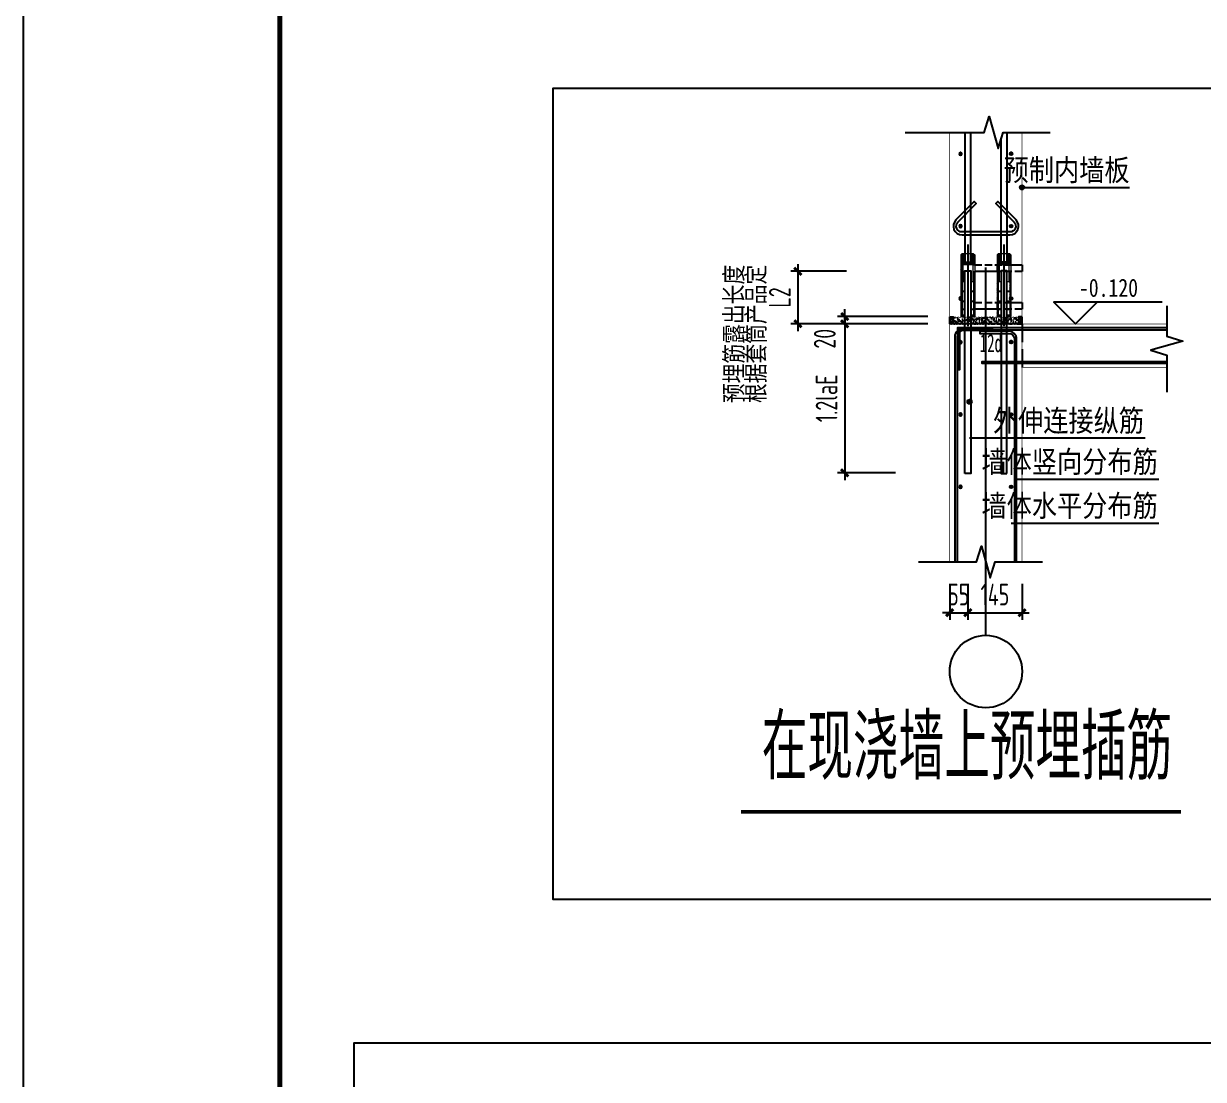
# Model space of a CAD drawing. Extents: x -85320 to 1679916, y -1321939 to 627.
# Drawn here: x 1203557 to 1219851, y -704868 to -690288 of the extents above; entities that cross this region are included whole.
import ezdxf
from ezdxf.enums import TextEntityAlignment as Align

# ---------------------------------------------------------------- set-up
doc = ezdxf.new("R2010")
doc.units = 0
doc.header["$LTSCALE"] = 1000
for name, pattern in [('CONTINOUS', [0]), ('DASH', [0.35, 0.25, -0.1]), ('Dashdot', [25.4, 12.7, -6.35, 0, -6.35])]:
    doc.linetypes.add(name, pattern=pattern)
for name, color, linetype, lineweight in [('0标准院-表格文字', 51, 'Continuous', 13), ('DIM', 3, 'Continuous', 0), ('S-DETL', 4, 'Continuous', 25), ('tab', 7, 'ByLayer', 18), ('灌浆套筒', 2, 'Continuous', 13)]:
    doc.layers.add(name, color=color, linetype=linetype, lineweight=lineweight)
for name, color, linetype in [('AXIS', 3, 'Continuous'), ('BORDER', 7, 'Continuous'), ('S-ANNO-AXIS', 4, 'CONTINOUS'), ('S-ANNO-IDEN-LEVL', 3, 'Continuous'), ('S-DETL-DOTE', 230, 'Dashdot'), ('S-DETL-HATC', 254, 'Continuous'), ('s-detl-rein', 6, 'Continuous'), ('S-DETL-TEXT', 7, 'Continuous'), ('S-SLAB-PRCO', 50, 'CONTINOUS'), ('S-TITLE', 7, 'Continuous'), ('S-WALL-PRCO', 30, 'Continuous'), ('TEXT', 7, 'Continuous'), ('WALL', 2, 'Continuous'), ('总说明下划线', 8, 'Continuous'), ('打印线框', 7, 'Continuous'), ('拉模', 7, 'Continuous')]:
    doc.layers.add(name, color=color, linetype=linetype)
doc.styles.add('0标准院仿宋0.8', font='', dxfattribs={"width": 0.8})
doc.styles.add('TSSD_Dimension', font='tssdeng.shx', dxfattribs={"width": 0.7, "bigfont": 'hztxt.shx'})
doc.styles.add('TSSD_Rein', font='Tssdeng.shx', dxfattribs={"width": 0.7, "bigfont": 'hztxt.shx'})
doc.styles.add('宋体', font='', dxfattribs={"width": 0.7})
doc.styles.get('0标准院仿宋0.8').set_extended_font_data('FangSong_GB2312')
doc.styles.get('宋体').set_extended_font_data('SimSun')
doc.dimstyles.new('TSSD_20_100', dxfattribs={"dimtxt": 300, "dimasz": 100, "dimexe": 100, "dimexo": 300, "dimgap": 100, "dimtad": 1, "dimdec": 0, "dimlfac": 0.2, "dimzin": 0, "dimdsep": 46, "dimtxsty": 'TSSD_Dimension', "dimblk": 'ARCHTICK', "dimblk1": 'ARCHTICK', "dimblk2": 'ARCHTICK', "dimcen": 0, "dimdle": 100, "dimclrt": 7, "dimadec": 0, "dimazin": 0, "dimtfac": 1, "dimtdec": 0, "dimtix": 1, "dimtmove": 2, "dimatfit": 3, "dimfxl": 1, "dimtolj": 1, "dimtzin": 0, "dimarcsym": 0})
pattern_1 = [(45, (656854.413, -722563.797), (-22.4506403, 22.4506403), []), (135, (656854.413, -722563.797), (-22.4506403, -22.4506403), [])]

# ---------------------------------------------------------------- blocks, each defined once
blk = doc.blocks.new('A$C7890171B')
at = {"layer": '灌浆套筒'}
h = blk.add_hatch(dxfattribs=at)
h.set_pattern_fill('ANSI31', color=256, scale=30, style=0)
h.set_pattern_definition([(45, (163213.352, 145486.6206), (-2.65165043, 2.65165043), [])])
edge = h.paths.add_edge_path()
edge.add_line((-14.5, 259.5), (-24, 259.5))
edge.add_line((-24, 259.5), (-28.5, 255))
edge.add_line((-28.5, 255), (-28.5, 0))
edge.add_line((-28.5, 0), (-27, -1.5))
edge.add_line((-27, -1.5), (-22.9, -1.5))
edge.add_line((-22.9, -1.5), (-21.4, 0))
edge.add_line((-21.4, 0), (-21.4, 4.5))
edge.add_line((-21.4, 4.5), (-22.1, 4.5))
edge.add_arc((-22.1, 6), 1.5, 180, 270, ccw=False)
edge.add_line((-23.6, 6), (-23.6, 25.5))
edge.add_arc((-22.1, 25.5), 1.5, 90, 180, ccw=False)
edge.add_line((-22.1, 27), (-21.4, 27))
edge.add_line((-21.4, 27), (-21.4, 30))
edge.add_line((-21.4, 30), (-22.1, 30))
edge.add_arc((-22.1, 31.5), 1.5, 180, 270, ccw=False)
edge.add_line((-23.6, 31.5), (-23.6, 58.5))
edge.add_arc((-22.1, 58.5), 1.5, 90, 180, ccw=False)
edge.add_line((-22.1, 60), (-21.4, 60))
edge.add_line((-21.4, 60), (-21.4, 63))
edge.add_line((-21.4, 63), (-22.1, 63))
edge.add_arc((-22.1, 64.5), 1.5, 180, 270, ccw=False)
edge.add_line((-23.6, 64.5), (-23.6, 100.5))
edge.add_arc((-22.1, 100.5), 1.5, 90, 180, ccw=False)
edge.add_line((-22.1, 102), (-21.4, 102))
edge.add_line((-21.4, 102), (-21.4, 105))
edge.add_line((-21.4, 105), (-22.1, 105))
edge.add_arc((-22.1, 106.5), 1.5, 180, 270, ccw=False)
edge.add_line((-23.6, 106.5), (-23.6, 141))
edge.add_arc((-22.1, 141), 1.5, 90, 180, ccw=False)
edge.add_line((-22.1, 142.5), (-20.2, 142.5))
edge.add_line((-20.2, 142.5), (-20.2, 215.1))
edge.add_line((-20.2, 215.1), (-11.7, 219))
edge.add_line((-11.7, 219), (-11.7, 225))
edge.add_line((-11.7, 225), (-14.5, 225))
edge.add_line((-14.5, 225), (-14.5, 259.5))
h.paths.add_polyline_path([(28.5, 255), (24, 259.5), (14.5, 259.5), (14.5, 225), (11.7, 225), (11.7, 219), (20.3, 215.1), (20.3, 213), (28.5, 213)])
edge = h.paths.add_edge_path()
edge.add_line((28.5, 186), (20.3, 186))
edge.add_line((20.3, 186), (20.3, 142.5))
edge.add_line((20.3, 142.5), (22.1, 142.5))
edge.add_arc((22.1, 141), 1.5, 0, 90, ccw=False)
edge.add_line((23.6, 141), (23.6, 106.5))
edge.add_arc((22.1, 106.5), 1.5, 270, 360, ccw=False)
edge.add_line((22.1, 105), (21.4, 105))
edge.add_line((21.4, 105), (21.4, 102))
edge.add_line((21.4, 102), (22.1, 102))
edge.add_arc((22.1, 100.5), 1.5, 0, 90, ccw=False)
edge.add_line((23.6, 100.5), (23.6, 64.5))
edge.add_arc((22.1, 64.5), 1.5, 270, 360, ccw=False)
edge.add_line((22.1, 63), (21.4, 63))
edge.add_line((21.4, 63), (21.4, 60))
edge.add_line((21.4, 60), (22.1, 60))
edge.add_arc((22.1, 58.5), 1.5, 0, 90, ccw=False)
edge.add_line((23.6, 58.5), (23.6, 57))
edge.add_line((23.6, 57), (28.5, 57))
edge.add_line((28.5, 57), (28.5, 186))
edge = h.paths.add_edge_path()
edge.add_line((28.5, 30), (22.1, 30))
edge.add_line((22.1, 30), (21.4, 30))
edge.add_line((21.4, 30), (21.4, 27))
edge.add_line((21.4, 27), (22.1, 27))
edge.add_arc((22.1, 25.5), 1.5, 0, 90, ccw=False)
edge.add_line((23.6, 25.5), (23.6, 6))
edge.add_arc((22.1, 6), 1.5, 270, 360, ccw=False)
edge.add_line((22.1, 4.5), (21.4, 4.5))
edge.add_line((21.4, 4.5), (21.4, 0))
edge.add_line((21.4, 0), (22.9, -1.5))
edge.add_line((22.9, -1.5), (27, -1.5))
edge.add_line((27, -1.5), (28.5, 0))
edge.add_line((28.5, 0), (28.5, 30))
at = {"layer": 'AXIS', "color": 12}
blk.add_line((0, 297), (0, -40.5), dxfattribs=at)
at = {"layer": '灌浆套筒'}
for p, q in [((-24, 259.5), (-28.5, 255)), ((-28.5, 255), (-28.5, 0)), ((24, 259.5), (-24, 259.5)), ((-14.5, 259.5), (-14.5, 225)), ((14.5, 259.5), (14.5, 225)), ((24, 259.5), (28.5, 255)), ((28.5, 255), (28.5, 0)), ((-11.7, 219), (-20.2, 215.1)), ((-20.2, 215.1), (-20.2, 142.5)), ((-20.2, 215.1), (20.3, 215.1)), ((14.5, 225), (-14.5, 225)), ((-11.7, 225), (-11.7, 219)), ((11.7, 219), (-11.7, 219)), ((11.7, 225), (11.7, 219)), ((11.7, 219), (20.3, 215.1)), ((20.3, 215.1), (20.3, 142.5)), ((20.3, 213), (28.5, 213)), ((20.3, 186), (28.5, 186)), ((-23.6, 141), (-23.6, 106.5)), ((-23.6, 100.5), (-23.6, 64.5)), ((-12, 142.5), (-22.1, 142.5)), ((-12, 105), (-22.1, 105)), ((-12, 102), (-22.1, 102)), ((-21.4, 102), (-21.4, 105)), ((22.1, 142.5), (12, 142.5)), ((22.1, 105), (12, 105)), ((22.1, 102), (12, 102)), ((21.4, 102), (21.4, 105)), ((23.6, 141), (23.6, 106.5)), ((23.6, 100.5), (23.6, 64.5)), ((-23.6, 58.5), (-23.6, 31.5)), ((-12, 63), (-22.1, 63)), ((-12, 60), (-22.1, 60)), ((-21.4, 60), (-21.4, 63)), ((22.1, 63), (12, 63)), ((22.1, 60), (12, 60)), ((21.4, 60), (21.4, 63)), ((23.6, 58.5), (23.6, 31.5)), ((23.6, 57), (28.5, 57)), ((-28.5, 0), (-27, -1.5)), ((-23.6, 25.5), (-23.6, 6)), ((-21.4, 0), (-22.9, -1.5)), ((-12, 30), (-22.1, 30)), ((-12, 27), (-22.1, 27)), ((-12, 4.5), (-22.1, 4.5)), ((-21.4, 27), (-21.4, 30)), ((-21.4, 4.5), (-21.4, 0)), ((-12, 0), (-21.4, 0)), ((22.1, 30), (12, 30)), ((22.1, 27), (12, 27)), ((22.1, 4.5), (12, 4.5)), ((21.4, 0), (12, 0)), ((21.4, 27), (21.4, 30)), ((22.1, 30), (21.4, 30)), ((21.4, 30), (28.5, 30)), ((21.4, 4.5), (21.4, 0)), ((21.4, 0), (22.9, -1.5)), ((23.6, 25.5), (23.6, 6)), ((27, -1.5), (28.5, 0)), ((-22.9, -1.5), (-27, -1.5)), ((27, -1.5), (22.9, -1.5))]:
    blk.add_line(p, q, dxfattribs=at)
at = {"layer": '灌浆套筒', "color": 7}
for p, q in [((-12.6, 259.5), (-12.6, 225)), ((12.6, 259.5), (12.6, 225))]:
    blk.add_line(p, q, dxfattribs=at)
at = {"layer": '灌浆套筒'}
for centre, start, end in [((-22.1, 141), 90, 180), ((-22.1, 106.5), 180, 270), ((-22.1, 100.5), 90, 180), ((22.1, 141), 0, 90), ((22.1, 106.5), 270, 0), ((22.1, 100.5), 0, 90), ((-22.1, 64.5), 180, 270), ((-22.1, 58.5), 90, 180), ((22.1, 64.5), 270, 0), ((22.1, 58.5), 0, 90), ((-22.1, 31.5), 180, 270), ((-22.1, 25.5), 90, 180), ((-22.1, 6), 180, 270), ((22.1, 31.5), 270, 0), ((22.1, 25.5), 0, 90), ((22.1, 6), 270, 0)]:
    blk.add_arc(centre, 1.5, start, end, dxfattribs=at)
blk = doc.blocks.new('A$C3BA611E0')
at = {"layer": 'tab', "color": 12}
blk.add_blockref('A$C7890171B', (0, 0), dxfattribs=at)
blk = doc.blocks.new('A$C0DCF6912')
at = {"layer": 'S-DETL', "linetype": 'DASH', "ltscale": 0.2}
for points in [[(47.5, -77.5), (375, -77.5), (375, -122.5), (47.5, -122.5)], [(47.5, -337.5), (375, -337.5), (375, -382.5), (47.5, -382.5)]]:
    blk.add_lwpolyline(points, dxfattribs=at)
at = {"layer": 'S-DETL', "color": 7, "xscale": 1.666666666666667, "yscale": 1.666666666666667, "zscale": 1.666666666666667}
blk.add_blockref('A$C3BA611E0', (0, -432.5), dxfattribs=at)
blk = doc.blocks.new('A$C28825C3F')
at = {"layer": 'S-DETL', "linetype": 'DASH', "ltscale": 0.2}
for points in [[(-327.5, 357.5), (-172.5, 357.5), (-172.5, 312.5), (-327.5, 312.5)], [(-77.5, 357.5), (0, 357.5), (0, 312.5), (-77.5, 312.5)], [(-327.5, 97.5), (-172.5, 97.5), (-172.5, 52.5), (-327.5, 52.5)], [(-77.5, 97.5), (0, 97.5), (0, 52.5), (-77.5, 52.5)]]:
    blk.add_lwpolyline(points, dxfattribs=at)
at = {"layer": 'S-DETL', "color": 7, "xscale": 1.666666666666667, "yscale": 1.666666666666667, "zscale": 1.666666666666667}
for p in [(-375, 2.5), (-125, 2.5)]:
    blk.add_blockref('A$C3BA611E0', p, dxfattribs=at)
blk = doc.blocks.new('_ArchTick')
at = {"color": 0, "linetype": 'ByBlock', "const_width": 0.4}
blk.add_lwpolyline([(-0.5, -0.5), (0.5, 0.5)], dxfattribs=at)
blk = doc.blocks.new('*D2931')
at = {"layer": 'Defpoints', "color": 0, "transparency": 16777216}
for p in [(1215222, -693709), (1214251, -694434), (1215222, -694434)]:
    blk.add_point(p, dxfattribs=at)
at = {"layer": 'DIM', "color": 0, "lineweight": -2, "transparency": 16777216}
for p, q in [((1214251, -693609), (1214251, -694534)), ((1214922, -693709), (1214151, -693709)), ((1214922, -694434), (1214151, -694434))]:
    blk.add_line(p, q, dxfattribs=at)
at = {"layer": 'DIM', "color": 0, "lineweight": -2, "transparency": 16777216, "xscale": 100, "yscale": 100, "zscale": 100}
for p, rotation in [((1214251, -693709), 90), ((1214251, -694434), 270)]:
    blk.add_blockref('_ArchTick', p, dxfattribs=dict(at, rotation=rotation))
at = {"layer": 'DIM', "color": 7, "transparency": 16777216, "insert": (1214001, -694071), "char_height": 300, "attachment_point": 5, "rotation": 90, "style": 'TSSD_Dimension'}
blk.add_mtext('\\A1;L2', dxfattribs=at)
blk = doc.blocks.new('A$C63F51810')
at = {"layer": 's-detl-rein'}
h = blk.add_hatch(color=1, dxfattribs=at)
edge = h.paths.add_edge_path()
edge.add_arc((0, 0), 35, 0, 360)
at = {"layer": 's-detl-rein', "color": 4, "ltscale": 0.2}
blk.add_circle((0, 0), 35, dxfattribs=at)
blk = doc.blocks.new('*D2932')
at = {"layer": 'Defpoints', "color": 0, "transparency": 16777216}
for p in [(1216347, -694436), (1214897, -696491), (1215897, -696491)]:
    blk.add_point(p, dxfattribs=at)
at = {"layer": 'DIM', "color": 0, "lineweight": -2, "transparency": 16777216}
for p, q in [((1216047, -694436), (1214797, -694436)), ((1214897, -694336), (1214897, -696591)), ((1215597, -696491), (1214797, -696491))]:
    blk.add_line(p, q, dxfattribs=at)
at = {"layer": 'DIM', "color": 0, "lineweight": -2, "transparency": 16777216, "xscale": 100, "yscale": 100, "zscale": 100}
for p, rotation in [((1214897, -694436), 90), ((1214897, -696491), 270)]:
    blk.add_blockref('_ArchTick', p, dxfattribs=dict(at, rotation=rotation))
at = {"layer": 'DIM', "color": 7, "transparency": 16777216, "insert": (1214647, -695463), "char_height": 300, "attachment_point": 5, "rotation": 90, "style": 'TSSD_Dimension'}
blk.add_mtext('\\A1;1.2laE', dxfattribs=at)
blk = doc.blocks.new('A$C7C4453D7')
at = {"layer": 'S-DETL-TEXT'}
h = blk.add_hatch(color=256, dxfattribs=at)
edge = h.paths.add_edge_path()
edge.add_arc((0, 0), 30, 0, 360)
blk.add_circle((0, 0), 30, dxfattribs=at)
blk = doc.blocks.new('A$C48706EA4')
at = {"layer": 'S-ANNO-AXIS'}
blk.add_circle((0, 0), 500, dxfattribs=at)
at = {"layer": 'S-ANNO-AXIS', "style": '宋体', "width": 0.6}
blk.add_attdef('1-A', text='', height=600, dxfattribs=at).set_placement((0, 0), align=Align.MIDDLE)
blk = doc.blocks.new('*D2933')
at = {"layer": 'Defpoints', "color": 0, "transparency": 16777216}
for p in [(1216597, -697723), (1217347, -697723), (1217347, -698423)]:
    blk.add_point(p, dxfattribs=at)
at = {"layer": 'DIM', "color": 0, "lineweight": -2, "transparency": 16777216}
for p, q in [((1216597, -698023), (1216597, -698523)), ((1217347, -698023), (1217347, -698523)), ((1216497, -698423), (1217447, -698423))]:
    blk.add_line(p, q, dxfattribs=at)
at = {"layer": 'DIM', "color": 0, "lineweight": -2, "transparency": 16777216, "xscale": 100, "yscale": 100, "zscale": 100}
for p, rotation in [((1216597, -698423), 179.9999999933299), ((1217347, -698423), 359.9999999933299)]:
    blk.add_blockref('_ArchTick', p, dxfattribs=dict(at, rotation=rotation))
at = {"layer": 'DIM', "color": 7, "transparency": 16777216, "insert": (1216972, -698173), "char_height": 300, "attachment_point": 5, "rotation": 360, "style": 'TSSD_Dimension'}
blk.add_mtext('\\A1;145', dxfattribs=at)
blk = doc.blocks.new('*D2934')
at = {"layer": 'Defpoints', "color": 0, "transparency": 16777216}
for p in [(1216347, -697723), (1216597, -697723), (1216597, -698423)]:
    blk.add_point(p, dxfattribs=at)
at = {"layer": 'DIM', "color": 0, "lineweight": -2, "transparency": 16777216}
for p, q in [((1216347, -698023), (1216347, -698523)), ((1216597, -698023), (1216597, -698523)), ((1216347, -698423), (1216247, -698423)), ((1216347, -698423), (1216597, -698423)), ((1216597, -698423), (1216697, -698423))]:
    blk.add_line(p, q, dxfattribs=at)
at = {"layer": 'DIM', "color": 0, "lineweight": -2, "transparency": 16777216, "xscale": 100, "yscale": 100, "zscale": 100}
for p, rotation in [((1216347, -698423), 359.9999999933299), ((1216597, -698423), 179.9999999933299)]:
    blk.add_blockref('_ArchTick', p, dxfattribs=dict(at, rotation=rotation))
at = {"layer": 'DIM', "color": 7, "transparency": 16777216, "insert": (1216472, -698173), "char_height": 300, "attachment_point": 5, "rotation": 360, "style": 'TSSD_Dimension'}
blk.add_mtext('\\A1;55', dxfattribs=at)
blk = doc.blocks.new('*D2935')
at = {"layer": 'Defpoints', "color": 0, "transparency": 16777216}
for p in [(1214897, -694334), (1216347, -694334), (1216347, -694434)]:
    blk.add_point(p, dxfattribs=at)
at = {"layer": 'DIM', "color": 0, "lineweight": -2, "transparency": 16777216}
for p, q in [((1214897, -694334), (1214897, -694234)), ((1216047, -694334), (1214797, -694334)), ((1216047, -694434), (1214797, -694434)), ((1214897, -694434), (1214897, -694334)), ((1214897, -694434), (1214897, -694534))]:
    blk.add_line(p, q, dxfattribs=at)
at = {"layer": 'DIM', "color": 0, "lineweight": -2, "transparency": 16777216, "xscale": 100, "yscale": 100, "zscale": 100}
for p, rotation in [((1214897, -694334), 270), ((1214897, -694434), 90)]:
    blk.add_blockref('_ArchTick', p, dxfattribs=dict(at, rotation=rotation))
at = {"layer": 'DIM', "color": 7, "transparency": 16777216, "insert": (1214622, -694640), "char_height": 300, "attachment_point": 5, "rotation": 90, "style": 'TSSD_Dimension'}
blk.add_mtext('\\A1;20', dxfattribs=at)
blk = doc.blocks.new('图框1')
at = {"layer": 'BORDER', "const_width": 50}
blk.add_lwpolyline([(1377779, -823089), (1377779, -783089), (1433679, -783089), (1433679, -823089)], close=True, dxfattribs=at)

msp = doc.modelspace()

# ---------------------------------------------------------------- hatches: boundary and pattern name
at = {"layer": 'S-DETL-HATC'}
h = msp.add_hatch(dxfattribs=at)
h.set_pattern_fill('ANSI37', color=256, scale=10, style=0)
h.set_pattern_definition(pattern_1)
h.paths.add_polyline_path([(1216347.292, -694335.936), (1216397.292, -694335.936), (1216397.292, -694435.936), (1216347.292, -694435.936)])
h = msp.add_hatch(dxfattribs=at)
h.set_pattern_fill('AR-SAND', color=256, style=0)
h.set_pattern_definition([(37.5, (656854.413, -722563.797), (-1.6000313, 48.9413237), [0, -38.608, 0, -43.18, 0, -41.275]), (7.5, (656854.41, -722563.8), (44.952328, 71.68251), [0, -20.828, 0, -34.798, 0, -13.335]), (327.5, (656823.17, -722563.797), (79.099237, 0.1437185), [0, -12.7, 0, -45.72, 0, -59.69]), (317.5, (656823.17, -722563.8), (76.355645, 22.292932), [0, -6.35, 0, -29.972, 0, -34.29])])
h.paths.add_polyline_path([(1216847.292, -694346.347, -0.244698443), (1216827.292, -694335.936, -0.52056705), (1216787.292, -694335.936, -0.52056705), (1216747.292, -694335.936, -0.52056705), (1216707.292, -694335.936, -0.52056705), (1216667.292, -694335.936, -0.52056705), (1216627.292, -694335.936, -0.52056705), (1216587.292, -694335.936, -0.52056705), (1216547.292, -694335.936, -0.52056705), (1216507.292, -694335.936, -0.52056705), (1216467.292, -694335.936, -0.52056705), (1216427.292, -694335.936, -0.359914726), (1216397.292, -694344.205), (1216397.292, -694435.936), (1216847.292, -694435.936)])
h.paths.add_polyline_path([(1217297.292, -694344.205, -0.359914726), (1217267.292, -694335.936, -0.52056705), (1217227.292, -694335.936, -0.52056705), (1217187.292, -694335.936, -0.52056705), (1217147.292, -694335.936, -0.52056705), (1217107.292, -694335.936, -0.52056705), (1217067.292, -694335.936, -0.52056705), (1217027.292, -694335.936, -0.52056705), (1216987.292, -694335.936, -0.52056705), (1216947.292, -694335.936, -0.52056705), (1216907.292, -694335.936, -0.52056705), (1216867.292, -694335.936, -0.244698443), (1216847.292, -694346.347), (1216847.292, -694435.936), (1217297.292, -694435.936)])
h = msp.add_hatch(dxfattribs=at)
h.set_pattern_fill('ANSI37', color=256, scale=10, style=0)
h.set_pattern_definition(pattern_1)
h.paths.add_polyline_path([(1217347.292, -694335.936), (1217297.292, -694335.936), (1217297.292, -694435.936), (1217347.292, -694435.936)])

# ---------------------------------------------------------------- linework, layer by layer
at = {"layer": 'S-ANNO-IDEN-LEVL'}
msp.add_lwpolyline([(1219283.452, -694135.936), (1217783.452, -694135.936), (1218083.452, -694435.936), (1218383.452, -694135.936)], dxfattribs=at)
at = {"layer": 'S-DETL', "color": 0}
for points in [[(1215730.684, -691791.048), (1216824.725, -691791.048), (1216894.725, -691571.048), (1217014.725, -692011.048), (1217084.725, -691791.048), (1217734.725, -691791.048)], [(1219347.292, -694185.936), (1219347.292, -694605.936), (1219567.292, -694675.936), (1219127.292, -694795.936), (1219347.292, -694865.936), (1219347.292, -695379.309)], [(1215916.032, -697722.728), (1216717.292, -697722.728), (1216787.292, -697502.728), (1216907.292, -697942.728), (1216977.292, -697722.728), (1217627.292, -697722.728)]]:
    msp.add_lwpolyline(points, dxfattribs=at)
at = {"layer": 'S-DETL', "color": 4, "const_width": 10}
msp.add_lwpolyline([(1216347.292, -691791.048), (1216347.292, -694335.936)], dxfattribs=at)
msp.add_lwpolyline([(1216347.292, -694335.936, 0.52056705), (1216387.292, -694335.936, 0.52056705), (1216427.292, -694335.936, 0.52056705), (1216467.292, -694335.936, 0.52056705), (1216507.292, -694335.936, 0.52056705), (1216547.292, -694335.936, 0.52056705), (1216587.292, -694335.936, 0.52056705), (1216627.292, -694335.936, 0.52056705), (1216667.292, -694335.936, 0.52056705), (1216707.292, -694335.936, 0.52056705), (1216747.292, -694335.936, 0.52056705), (1216787.292, -694335.936, 0.52056705), (1216827.292, -694335.936, 0.52056705), (1216867.292, -694335.936, 0.52056705), (1216907.292, -694335.936, 0.52056705), (1216947.292, -694335.936, 0.52056705), (1216987.292, -694335.936, 0.52056705), (1217027.292, -694335.936, 0.52056705), (1217067.292, -694335.936, 0.52056705), (1217107.292, -694335.936, 0.52056705), (1217147.292, -694335.936, 0.52056705), (1217187.292, -694335.936, 0.52056705), (1217227.292, -694335.936, 0.52056705), (1217267.292, -694335.936, 0.52056705), (1217307.292, -694335.936, 0.52056705), (1217347.292, -694335.936), (1217347.292, -691791.048)], format="xyb", dxfattribs=at)
at = {"layer": 'S-DETL', "color": 30, "const_width": 10}
msp.add_lwpolyline([(1216347.292, -694433.621, 0.52056705), (1216387.292, -694433.621, 0.52056705), (1216427.292, -694433.621, 0.52056705), (1216467.292, -694433.621, 0.52056705), (1216507.292, -694433.621, 0.52056705), (1216547.292, -694433.621, 0.52056705), (1216587.292, -694433.621, 0.52056705), (1216627.292, -694433.621, 0.52056705), (1216667.292, -694433.621, 0.52056705), (1216707.292, -694433.621, 0.52056705), (1216747.292, -694433.621, 0.52056705), (1216787.292, -694433.621, 0.52056705), (1216827.292, -694433.621, 0.52056705), (1216867.292, -694433.621, 0.52056705), (1216907.292, -694433.621, 0.52056705), (1216947.292, -694433.621, 0.52056705), (1216987.292, -694433.621, 0.52056705), (1217027.292, -694433.621, 0.52056705), (1217067.292, -694433.621, 0.52056705), (1217107.292, -694433.621, 0.52056705), (1217147.292, -694433.621, 0.52056705), (1217187.292, -694433.621, 0.52056705), (1217227.292, -694433.621, 0.52056705), (1217267.292, -694433.621, 0.52056705), (1217307.292, -694433.621, 0.52056705), (1217347.292, -694433.621), (1217347.292, -694433.621)], format="xyb", dxfattribs=at)
for points in [[(1216347.292, -697722.728), (1216347.292, -694435.936)], [(1217347.292, -694435.936), (1217347.292, -697722.728)]]:
    msp.add_lwpolyline(points, dxfattribs=at)
at = {"layer": 'S-DETL', "color": 30, "linetype": 'DASH'}
msp.add_lwpolyline([(1217347.292, -694435.936), (1217347.292, -695035.936)], dxfattribs=at)
at = {"layer": 'S-DETL-DOTE', "color": 3, "ltscale": 0.4}
msp.add_line((1216847.292, -698735.936), (1216847.292, -691720.123), dxfattribs=at)
at = {"layer": 'S-DETL-HATC'}
for points in [[(1216347.292, -694335.936), (1216397.292, -694335.936), (1216397.292, -694435.936), (1216347.292, -694435.936)], [(1217347.292, -694335.936), (1217297.292, -694335.936), (1217297.292, -694435.936), (1217347.292, -694435.936)]]:
    msp.add_lwpolyline(points, close=True, dxfattribs=at)
at = {"layer": 's-detl-rein', "color": 3}
for points in [[(1216557.292, -691791.048), (1216557.292, -693317.936), (1216557.292, -693317.936), (1216557.292, -693580.936), (1216637.292, -693580.936), (1216637.292, -693317.936), (1216637.292, -693317.936), (1216637.292, -691791.048)], [(1217137.292, -691791.048), (1217137.292, -693317.936), (1217137.292, -693317.936), (1217137.292, -693580.936), (1217057.292, -693580.936), (1217057.292, -693317.936), (1217057.292, -693317.936), (1217057.292, -691877.265)], [(1216557.292, -696502.598), (1216557.292, -693701.084), (1216637.292, -693701.084), (1216637.292, -696502.598), (1216557.292, -696502.598)], [(1217137.292, -696502.598), (1217137.292, -693701.084), (1217057.292, -693701.084), (1217057.292, -696502.598), (1217137.292, -696502.598)]]:
    msp.add_lwpolyline(points, dxfattribs=at)
msp.add_lwpolyline([(1217179.587, -693205.043), (1217179.587, -693205.043, 0.668178638), (1217264.44, -693000.191), (1217010.597, -692746.348), (1216982.313, -692774.632), (1217236.155, -693028.475, -0.668178638), (1217179.587, -693165.043), (1216517.587, -693165.043, -0.668178638), (1216461.018, -693028.475), (1216714.861, -692774.632), (1216686.577, -692746.348), (1216432.734, -693000.191, 0.668178638), (1216517.587, -693205.043), (1217179.587, -693205.043)], format="xyb", dxfattribs=at)
at = {"layer": 's-detl-rein'}
for points in [[(1216422.292, -697722.728), (1216422.292, -694611.027, -0.414213562), (1216537.292, -694496.027), (1216932.292, -694496.027), (1216932.292, -694526.027), (1216537.292, -694526.027, 0.414213562), (1216452.292, -694611.027), (1216452.292, -697722.728)], [(1217272.292, -697722.728), (1217272.292, -694650.936, 0.414213562), (1217157.292, -694535.936), (1216762.292, -694535.936), (1216762.292, -694565.936), (1217157.292, -694565.936, -0.414213562), (1217242.292, -694650.936), (1217242.292, -697722.728)]]:
    msp.add_lwpolyline(points, format="xyb", dxfattribs=at)
at = {"layer": 's-detl-rein', "color": 5}
for points in [[(1219347.292, -694487.93), (1216455.305, -694487.93), (1216455.305, -695064.93), (1216485.305, -695064.93), (1216485.305, -694517.93), (1219347.292, -694517.93)], [(1219347.292, -694983.941), (1216797.292, -694983.941), (1216797.292, -694953.941), (1219347.292, -694953.941)]]:
    msp.add_lwpolyline(points, dxfattribs=at)
at = {"layer": 'S-DETL-TEXT'}
for p, q in [((1217347.292, -692550.062), (1218831.305, -692550.062)), ((1216621.058, -696010.691), (1219048.003, -696010.691)), ((1217242.292, -696578.156), (1219237.744, -696578.156)), ((1217197.292, -697185.936), (1219237.744, -697185.936))]:
    msp.add_line(p, q, dxfattribs=at)
at = {"layer": 'S-SLAB-PRCO', "color": 6, "const_width": 10}
for points in [[(1219347.292, -694435.936), (1217347.292, -694435.936)], [(1219347.292, -695035.936), (1217347.292, -695035.936)]]:
    msp.add_lwpolyline(points, dxfattribs=at)
at = {"layer": 'S-TITLE', "const_width": 50}
msp.add_lwpolyline([(1213465.968, -701174.416), (1219542.762, -701174.416)], dxfattribs=at)
at = {"layer": 'S-WALL-PRCO'}
msp.add_line((1217347.292, -694435.936), (1216347.293, -694435.936), dxfattribs=at)
at = {"layer": '总说明下划线', "color": 9}
for points in [[(1230269.11, -702384.17), (1210870.938, -702384.17), (1210870.938, -691180.152), (1230269.11, -691180.152)], [(1231848.898, -726381.531), (1208123.574, -726381.531), (1208123.574, -704365.584), (1231848.898, -704365.584)]]:
    msp.add_lwpolyline(points, close=True, dxfattribs=at)
at = {"layer": '打印线框', "color": 1}
msp.add_lwpolyline([(1203556.881, -733421.28), (1203556.881, -673956.634), (1287656.881, -673956.634), (1287656.881, -733421.28)], close=True, dxfattribs=at)

# ---------------------------------------------------------------- block references
at = {"layer": 'S-ANNO-AXIS'}
msp.add_blockref('A$C48706EA4', (1216847.292, -699235.936), dxfattribs=at)
at = {"layer": 's-detl-rein', "yscale": 0.5714285699650645}
for p, xscale, zscale in [((1216497.292, -692085.043), -0.5714285699650645, 0.57142857), ((1217197.292, -692085.043), 0.5714285699650645, 0.5714285699650645), ((1216497.292, -693085.043), -0.5714285699650645, 0.57142857), ((1217197.292, -693085.043), 0.5714285699650645, 0.5714285699650645), ((1216497.292, -694085.043), -0.5714285699650645, 0.57142857), ((1217197.292, -694085.043), 0.5714285699650645, 0.5714285699650645), ((1216497.292, -694685.936), -0.5714285699650645, 0.57142857), ((1217197.292, -694685.936), 0.5714285699650645, 0.5714285699650645), ((1216497.292, -695685.936), -0.5714285699650645, 0.57142857), ((1217197.292, -695685.936), 0.5714285699650645, 0.5714285699650645), ((1216497.292, -696685.936), -0.5714285699650645, 0.57142857), ((1217197.292, -696685.936), 0.5714285699650645, 0.5714285699650645)]:
    msp.add_blockref('A$C63F51810', p, dxfattribs=dict(at, xscale=xscale, zscale=zscale))
at = {"layer": 'S-DETL-TEXT'}
for p in [(1217347.292, -692550.062), (1216621.058, -695510.691)]:
    msp.add_blockref('A$C7C4453D7', p, dxfattribs=at)
at = {"layer": 'WALL', "xscale": 2, "yscale": 2, "zscale": 2}
for name, p in [('A$C0DCF6912', (1216597.292, -693465.936)), ('A$C28825C3F', (1217347.292, -694335.936))]:
    msp.add_blockref(name, p, dxfattribs=at)
at = {"layer": '拉模', "color": 3, "xscale": 1.415824915824916, "yscale": 1.415824915824916, "zscale": 1.415824915824916}
msp.add_blockref('图框1', (-743597.321, 433344.026), dxfattribs=at)

# ---------------------------------------------------------------- texts
at = {"layer": '0标准院-表格文字', "style": '0标准院仿宋0.8', "width": 0.85}
for s, p in [('预制内墙板', (1218831.305, -692550.062)), ('外伸连接纵筋', (1219030.891, -696010.691)), ('墙体竖向分布筋', (1219220.633, -696578.156)), ('墙体水平分布筋', (1219220.633, -697185.936))]:
    msp.add_text(s, height=300, dxfattribs=at).set_placement(p, align=Align.BOTTOM_RIGHT)
at = {"layer": 'S-ANNO-IDEN-LEVL', "style": '宋体', "width": 0.8}
msp.add_text('-0.120', height=250, dxfattribs=at).set_placement((1218132.352, -694135.936), align=Align.BOTTOM_LEFT)
at = {"layer": 'S-DETL-TEXT', "style": '0标准院仿宋0.8', "width": 0.8}
for s, p in [('预埋筋露出长度', (1213564.233, -693619.08)), ('根据套筒产品定', (1213869.437, -693619.08))]:
    msp.add_text(s, height=250, rotation=90, dxfattribs=at).set_placement(p, align=Align.BOTTOM_RIGHT)
at = {"layer": 'S-DETL-TEXT', "style": '宋体', "width": 0.6}
msp.add_text('12d', height=250, dxfattribs=at).set_placement((1217069.058, -694900.466), align=Align.BOTTOM_RIGHT)
at = {"layer": 'TEXT', "style": 'TSSD_Rein', "width": 0.7}
msp.add_text('在现浇墙上预埋插筋', height=900, dxfattribs=at).set_placement((1216586.128, -700999.854), align=Align.BOTTOM_CENTER)

# ---------------------------------------------------------------- dimensions: what is measured, and where the dimension line sits
at = {"layer": 'DIM'}
for base, p1, p2, angle, text, picture, middle in [((1214251.412, -694433.621), (1215222.089, -693708.936), (1215222.089, -694433.621), 90, 'L2', '*D2931', (1214001.412, -694071.278)), ((1214896.886, -696491.029), (1216347.292, -694435.936), (1215896.886, -696491.029), 90, '1.2laE', '*D2932', (1214646.886, -695463.482)), ((1216597.292, -698422.728), (1216347.292, -697722.728), (1216597.292, -697722.728), 180, '55', '*D2934', (1216472.292, -698172.728)), ((1217347.292, -698422.728), (1216597.292, -697722.728), (1217347.292, -697722.728), 180, '145', '*D2933', (1216972.292, -698172.728))]:
    dim = msp.add_linear_dim(base=base, p1=p1, p2=p2, angle=angle, text=text, dimstyle='TSSD_20_100', dxfattribs=at)
    dim.commit()
    dim.dimension.update_dxf_attribs({"geometry": picture, "text_midpoint": middle})
dim = msp.add_linear_dim(base=(1214897.292, -694333.671), p1=(1216347.292, -694433.621), p2=(1216347.292, -694333.671), angle=270, dimstyle='TSSD_20_100', dxfattribs=at)
dim.commit()
dim.dimension.update_dxf_attribs({"geometry": '*D2935', "text_midpoint": (1214622.292, -694640.48), "dimtype": 160})

doc.saveas('drawing.dxf')
